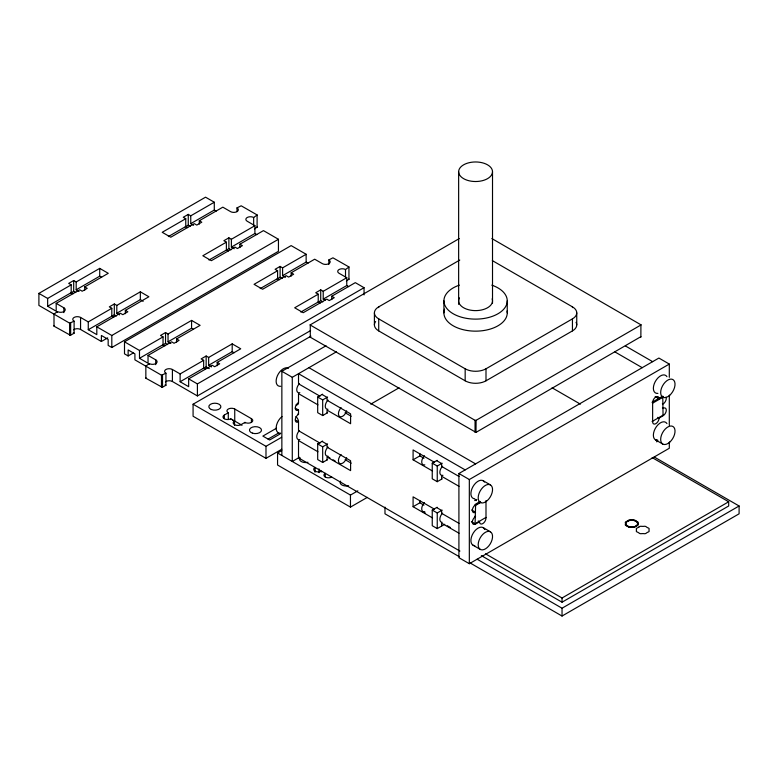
<?xml version="1.0" encoding="UTF-8"?>
<svg xmlns="http://www.w3.org/2000/svg" width="778" height="778" viewBox="0 0 778 778"><rect width="100%" height="100%" fill="white"/><g stroke="black" fill="none" stroke-linecap="round" stroke-linejoin="round"><path stroke-width="1.17" d="M652.635 421.248L652.12 421.501L663.05 415.189L662.768 396.449M663.05 415.189L662.535 415.481M47.653 306.26L71.187 292.674L71.187 284.855L47.653 298.441L47.653 306.26L56.191 311.19L56.191 303.371L63.893 307.825A4.571 2.635 0 0 1 63.893 311.55A4.571 2.635 0 0 1 57.436 311.55L54.003 314.137M54.003 325.564L54.003 326.167L70.438 335.269L74.105 333.198L74.105 321.168A4.571 2.635 0 0 1 74.105 317.443A4.571 2.635 0 0 1 80.562 317.443L88.264 321.898L111.808 308.302L111.808 316.121L113.705 317.22M254.523 229.033L257.139 226.972M346.366 281.072L349.03 279.039M491.842 238.554L641.082 324.893L476.097 420.324L476 432.393L640.916 336.641M257.1 227.546L257.1 214.923L241.18 205.8L236.998 207.882L236.998 211.645A4.571 2.635 0 0 1 230.541 211.616L222.829 207.162L199.294 220.757L199.294 224.103M139.495 358.298L163.04 344.703L163.04 336.884L139.495 350.479L139.495 358.298L148.034 363.229L148.034 355.41L155.746 359.854A4.571 2.635 0 0 1 155.746 363.589A4.571 2.635 0 0 1 149.288 363.589L145.846 366.175M145.846 377.593L145.846 378.196L162.291 387.308L165.947 385.236L165.947 373.207A4.571 2.635 0 0 1 165.947 369.482A4.571 2.635 0 0 1 172.405 369.482L180.117 373.926L203.651 360.34L203.651 368.159L180.117 381.745L180.117 373.926M348.943 279.584L348.943 266.951L332.955 257.819L328.841 259.92L328.841 264.432M459.312 238.554L310.082 324.932L475.057 420.324L476.097 420.324M310.286 336.621L310.286 337.214L476 432.393M640.868 337.214L640.916 324.621M74.105 321.168L69.67 323.181L38.9 305.423L38.9 293.394L205.548 197.184L214.29 202.231L214.29 210.05L190.756 223.636L190.756 215.827L214.29 202.231M84.724 290.252L84.724 286.897L108.268 273.311L99.72 268.381L76.186 281.967L73.686 280.527L68.688 283.406L71.187 284.855M190.756 215.827L188.257 214.378L183.258 217.266L185.757 218.706L185.757 226.524L168.359 236.57M185.757 218.706L162.213 232.301L170.761 237.232L194.296 223.636L196.795 225.085L201.794 222.197L199.294 220.757M76.186 281.967L76.186 289.786L99.72 276.19L101.626 277.289M70.691 293.082L73.686 291.351L75.767 292.547M185.252 226.933L188.257 225.202L190.338 226.408M56.191 303.371L79.726 289.786L82.225 291.225L87.224 288.337L84.724 286.897M254.912 225.688L231.377 239.274L231.377 247.093L254.912 233.497L254.912 225.688L247.2 221.234A4.571 2.635 0 0 1 247.2 217.509A4.571 2.635 0 0 1 253.657 217.509L257.139 214.952M125.346 313.699L125.346 310.354L148.88 296.758L140.341 291.828L116.807 305.414L114.308 303.974L109.309 306.863L111.808 308.302M231.377 239.274L228.878 237.835L223.869 240.713L226.379 242.162L226.379 249.981L228.275 251.07M226.379 242.162L202.834 255.748L211.373 260.679L234.917 247.093L237.416 248.532L242.415 245.644L239.916 244.204L239.916 247.55M88.264 321.898L88.264 329.716L114.308 314.798L116.389 316.004M116.807 305.414L116.807 313.233L140.341 299.647L143.191 301.29M208.981 260.017L228.878 248.659L230.959 249.855M88.264 329.716L96.812 334.647L96.812 326.828L120.347 313.233L122.846 314.682L127.845 311.793L125.346 310.354M239.916 244.204L263.45 230.619L278.446 239.274L278.446 251.304L111.808 347.513L108.161 345.403L108.161 339.393L101.393 335.483L101.393 341.493L107.675 337.866M96.812 326.828L111.808 335.483L278.446 239.274M133.388 352.92L128.146 355.945L124.499 353.844L124.499 341.814L291.147 245.605L306.143 254.27L306.143 262.079L282.599 275.675L282.599 267.856L306.143 254.27M176.577 342.281L176.577 338.936L200.111 325.34L191.573 320.41L168.038 333.995L165.539 332.556L160.54 335.444L163.04 336.884M282.599 267.856L280.099 266.416L275.101 269.295L277.6 270.744L277.6 278.563L260.202 288.599M277.6 270.744L254.066 284.33L262.604 289.26L286.139 275.675L288.638 277.114L293.646 274.226L291.147 272.786L291.147 276.132M168.038 333.995L168.038 341.814L191.573 328.228L193.469 329.327M162.534 345.111L165.539 343.38L167.62 344.586M277.104 278.971L280.099 277.24L282.181 278.436M148.034 355.41L171.578 341.814L174.078 343.263L179.076 340.375L176.577 338.936M291.147 272.786L314.682 259.2L322.384 263.645A4.571 2.635 0 0 0 328.841 263.645A4.571 2.635 0 0 0 328.841 259.92M128.146 355.945L128.146 349.935L134.915 353.844L134.915 359.854L161.523 375.22L165.947 373.207M346.764 277.717L323.22 291.303L323.22 299.122L346.764 285.536L346.764 277.717L339.052 273.263A4.571 2.635 0 0 1 339.052 269.538A4.571 2.635 0 0 1 345.51 269.538L348.991 266.98M217.198 365.728L217.198 362.383L240.733 348.797L232.194 343.866L208.65 357.452L206.151 356.013L201.152 358.891L203.651 360.34M323.22 291.303L320.721 289.863L315.722 292.752L318.221 294.191L318.221 302.01L300.823 312.056M318.221 294.191L294.687 307.787L303.226 312.717L326.76 299.122L329.259 300.571L334.258 297.682L331.759 296.233L331.759 299.588M208.65 357.452L208.65 365.271L232.194 351.675L234.09 352.774M203.155 368.568L206.151 366.837L209.282 368.636M317.725 302.418L320.721 300.687L322.802 301.893M180.117 381.745L188.655 386.676L188.655 378.857L212.2 365.271L214.699 366.71L219.697 363.822L217.198 362.383M331.759 296.233L355.303 282.647L364.046 287.695L364.046 294.911M188.655 378.857L197.408 383.914L364.046 287.695M165.422 381.872A4.571 2.635 0 0 1 172.405 381.502L197.408 395.934L310.597 330.582M281.772 449.227L265.988 458.339L193.08 416.249L193.08 404.22L310.957 336.164M576.06 322.316A14.733 8.5 0 0 1 572.443 330.903L485.997 380.812A14.733 8.5 0 0 1 465.166 380.812L378.721 330.903L378.721 318.873A14.733 8.5 0 0 1 378.721 306.853L459.759 260.056M281.86 455.47L281.86 371.291L326.06 345.763M224.327 415.044L228.285 412.758A4.571 2.635 0 0 1 228.285 409.034A4.571 2.635 0 0 1 234.742 409.034L251.411 418.652A4.571 2.635 0 0 1 251.411 422.386A4.571 2.635 0 0 1 244.953 422.386L240.995 424.671A4.571 2.635 0 0 1 234.538 424.671A4.571 2.635 0 0 1 234.538 420.937L230.784 418.778A4.571 2.635 0 0 1 224.327 418.778A4.571 2.635 0 0 1 224.327 415.044L224.327 418.652M281.86 371.291L292.275 377.301L336.475 351.782M327.596 412.71L322.685 415.549L317.687 412.661L317.687 397.023L322.598 394.193M317.687 397.023L322.685 399.911L327.596 397.072M276.482 428.231L262.867 436.088L269.635 439.998L280.109 433.949M268.099 439.084L278.573 433.035M193.08 404.22L265.988 446.309L281.617 437.294M367.304 497.385L350.46 507.11L277.561 465.02L277.561 452.99L281.724 450.588M370.785 404.132L399.065 387.804M327.596 459.613L322.685 462.453L317.687 459.565L317.687 443.927L322.598 441.097M299.559 457.279L292.275 461.49L292.275 377.301M317.687 443.927L322.685 446.815L327.596 443.975M378.721 318.873L465.166 368.791A14.733 8.5 0 0 0 485.997 368.791L572.443 318.873A14.733 8.5 0 0 0 572.443 306.853L492.299 260.581M277.561 452.99L350.46 495.08L357.831 490.83M434.581 462.346L413.089 449.937L413.089 459.798L419.857 455.898L423.952 458.261M442.157 478.859L437.246 481.689L432.247 478.801L432.247 463.173L437.158 460.333M432.247 463.173L437.246 466.051L442.157 463.221M669.304 442.244L669.304 448.254L469.329 563.71L458.913 557.7L458.913 473.51L658.888 358.055L669.304 364.075L669.304 377.301M434.581 509.25L413.089 496.841L413.089 506.702L419.857 502.802L423.952 505.165M458.913 473.51L469.329 479.53L669.304 364.075M444.753 524.265L437.246 528.593L432.247 525.704L432.247 510.076L437.158 507.237M432.247 510.076L437.246 512.955L442.157 510.125M474.872 500.614L476.826 499.486M480.269 501.47L475.057 504.484L475.582 505.379L475.105 523.75L485.997 517.409L485.569 517.759M662.535 396.245L652.12 402.255L652.635 403.16L663.05 397.15M479.656 501.402A4.571 2.635 -60 0 0 479.54 502.5L475.582 504.776A4.571 2.635 -60 0 0 472.353 510.378A4.571 2.635 -60 0 0 475.582 512.235L471.672 509.979M655.193 396.576L659.092 398.832L663.05 396.547A4.571 2.635 -60 0 1 663.342 396.391M475.582 505.379L480.785 502.374M471.624 521.737L472.275 521.367M471.41 521.62L475.582 524.022L479.54 521.737A4.571 2.635 -60 0 0 482.768 523.604A4.571 2.635 -60 0 0 485.997 518.012L485.997 500.575M659.092 398.832A4.571 2.635 -60 0 0 655.864 396.965A4.571 2.635 -60 0 0 652.635 402.557L652.635 421.802A4.571 2.635 -60 0 0 655.864 423.66A4.571 2.635 -60 0 0 659.092 418.068L663.05 415.783A4.571 2.635 -60 0 0 666.279 410.191A4.571 2.635 -60 0 0 663.05 408.333L662.399 407.954M485.53 553.819L562.037 598L728.685 501.781L728.685 505.992L562.037 602.201L481.339 555.609M477.177 559.226L562.037 608.221L739.1 505.992L739.1 513.811L562.037 616.04L469.844 562.805M625.386 345.938L652.635 361.663M614.97 351.948L642.22 367.683M662.399 403.626L663.05 403.996A4.571 2.635 -60 0 0 666.056 397.169M657.789 417.319L659.092 418.068M655.475 439.852L662.768 444.063M552.088 387.804L580.388 404.142M654.24 456.997L739.1 505.992M652.178 457.61L728.685 501.781M306.143 262.079L308.039 263.178M346.764 285.536L348.661 286.635M214.29 210.05L216.187 211.149M254.912 233.497L256.808 234.596M282.599 275.675L285.448 277.318M323.22 299.122L325.116 300.22M190.756 223.636L193.605 225.28M231.377 247.093L234.217 248.736M277.6 278.563L279.496 279.652M318.221 302.01L320.118 303.109M185.757 226.524L187.654 227.623M308.934 367.683L475.582 463.892M465.166 469.902L298.519 373.693L298.519 383.797L320.011 396.206M483.157 480.716L490.441 484.918A10.153 5.864 -60 0 1 487.223 500.653A10.153 5.864 -60 0 1 478.431 495.576A10.153 5.864 -60 0 1 490.441 484.918M322.053 394.495L327.061 397.383L327.061 400.271L350.596 413.857L350.596 423.728L327.061 410.132L327.061 413.021M436.623 460.644L441.622 463.532L441.622 466.421L459.02 476.457M345.082 412.729L351.228 416.269M317.969 404.881L298.519 393.658L298.519 402.557A4.571 2.635 -60 0 0 295.29 408.149A4.571 2.635 -60 0 0 298.519 410.016L298.519 414.343A4.571 2.635 -60 0 0 295.29 419.935A4.571 2.635 -60 0 0 298.519 421.802L298.519 430.701L320.011 443.11M413.089 459.798L432.529 471.03M459.02 486.328L441.622 476.282L441.622 479.16M474.979 499.865L476.282 500.614M478.888 502.121L479.54 502.5M295.261 408.139L298.519 410.016M297.867 413.964L298.519 414.343M474.93 516.193L475.582 516.563A4.571 2.635 -60 0 0 472.353 522.155A4.571 2.635 -60 0 0 475.582 524.022M168.038 341.814L170.878 343.458M208.65 365.271L211.499 366.915M478.237 520.988L479.54 521.737M76.186 289.786L79.035 291.429M116.807 313.233L119.656 314.876M483.157 527.62L490.441 531.821A10.153 5.864 -60 0 1 487.223 547.556A10.153 5.864 -60 0 1 478.431 542.48A10.153 5.864 -60 0 1 490.441 531.821M295.397 419.994L298.519 421.802A4.571 2.635 60 0 0 295.873 416.609M163.04 344.703L164.936 345.802M203.651 368.159L205.557 369.249M71.187 292.674L73.083 293.763M322.053 441.398L327.061 444.287L327.061 447.175L350.596 460.761L350.596 470.622L327.061 457.036L327.061 459.924M436.623 507.548L441.622 510.436L441.622 513.324L459.02 523.361M345.082 459.633L351.228 463.173M327.83 456.764L329.95 457.989M333.072 459.788L335.192 461.014M423.193 511.817L425.303 513.033M447.292 525.734L450.452 527.562M317.969 451.785L298.519 440.562L298.519 457.882L459.924 551.067M413.089 506.702L432.529 517.934M459.02 533.222L441.622 523.186L441.622 526.064M124.499 341.814L139.495 350.479M38.9 293.394L47.653 298.441M473.005 545.203L480.289 549.414M73.57 329.843A4.571 2.635 0 0 1 80.562 329.473L101.393 341.493M232.447 420.344A4.571 2.635 0 0 1 234.742 421.063L242.036 425.265M459.37 556.756L384.984 513.811L384.984 507.11M669.304 395.341L669.304 425.41M656.807 439.667L656.807 441.904M576.751 312.863L576.751 324.893M572.443 306.853L572.443 307.602M572.443 318.873L572.443 330.903M562.037 598L562.037 602.201M562.037 608.221L562.037 616.04M507.246 300.833L507.246 312.863M492.513 171.744A16.941 9.783 0 0 1 467.111 180.214A16.941 9.783 0 0 1 467.111 163.273A16.941 9.783 0 0 1 492.513 171.744L492.513 303.187M485.997 368.791L485.997 380.812M475.057 420.324L475.057 432.344M469.329 479.53L469.329 563.71M465.166 368.791L465.166 380.812M458.641 171.744L458.641 304.392M443.907 300.833L443.907 312.863M437.246 466.051L437.246 481.689M437.246 512.955L437.246 528.593M419.857 453.7L419.857 455.898M419.857 500.604L419.857 502.802M378.721 306.853L378.721 307.602M374.403 312.863L374.403 324.893M350.46 495.08L350.46 507.11M345.51 269.538L345.51 277.056M325.262 477.079L325.262 473.316A4.571 2.635 0 0 0 325.262 477.04A4.571 2.635 0 0 0 331.72 477.04M322.685 399.911L322.685 415.549M322.685 446.815L322.685 462.453M321.509 471.906L321.509 471.147A4.571 2.635 0 0 1 315.051 471.147A4.571 2.635 0 0 1 315.051 467.422L315.051 472.236M320.721 289.863L320.721 300.687M319.009 468.901L319.009 472.654M310.286 324.591L310.286 337.214M280.099 266.416L280.099 277.24M265.988 446.309L265.988 458.339M253.657 217.509L253.657 225.027M251.411 418.652L251.411 422.26M244.953 422.386L244.953 423.135M234.742 409.034L234.742 421.063M234.538 420.937L234.538 425.449M232.194 343.866L232.194 351.675M230.784 418.778L230.784 419.527M228.878 237.835L228.878 248.659M228.285 412.758L228.285 419.527M206.151 356.013L206.151 366.837M197.408 383.914L197.408 395.934M191.573 320.41L191.573 328.228M188.257 214.378L188.257 225.202M172.405 369.482L172.405 381.502M165.539 332.556L165.539 343.38M162.514 375.191L162.514 387.22M161.474 375.191L161.474 387.22M155.746 359.854L155.746 364.668M149.288 363.589L149.288 364.337M145.846 365.572L145.846 378.196M140.341 291.828L140.341 299.647M114.308 303.974L114.308 314.798M111.808 335.483L111.808 347.513M99.72 268.381L99.72 276.19M80.562 317.443L80.562 329.473M73.686 280.527L73.686 291.351M70.662 323.162L70.662 335.182M69.621 323.162L69.621 335.182M63.893 307.825L63.893 312.63M57.436 311.55L57.436 312.299M54.003 313.534L54.003 326.167M348.593 485.715A6.039 3.491 0 0 1 341.921 484.986A6.039 3.491 0 0 1 340.647 481.135M307.971 462.268A6.039 3.491 0 0 1 301.3 461.529A6.039 3.491 0 0 1 300.036 457.678M236.998 207.882A4.571 2.635 0 0 1 236.998 211.616M74.105 333.198A4.571 2.635 0 0 1 73.336 332.614M165.947 385.236A4.571 2.635 0 0 1 165.189 384.643M346.648 410.862A6.039 3.491 -60 0 1 339.665 416.57A6.039 3.491 -60 0 1 341.104 407.662M280.673 386.296A10.153 5.864 -60 0 1 277.308 375.978A10.153 5.864 -60 0 1 288.395 368.266M327.985 409.247A6.039 3.491 -60 0 1 325.282 406.223A6.039 3.491 -60 0 1 327.985 400.087M442.945 475.319A6.039 3.491 -60 0 1 439.862 472.606A6.039 3.491 -60 0 1 442.556 466.226M424.827 464.865A6.039 3.491 -60 0 1 421.734 462.142A6.039 3.491 -60 0 1 424.428 455.762M474.784 498.776A10.153 5.864 -60 0 1 473.005 486.571A10.153 5.864 -60 0 1 484.461 482.02M657.906 393.396A10.153 5.864 -60 0 1 655.222 381.667A10.153 5.864 -60 0 1 666.931 376.669M346.648 457.765A6.039 3.491 -60 0 1 339.665 463.474A6.039 3.491 -60 0 1 341.104 454.566M280.673 433.2A10.153 5.864 -60 0 1 276.171 427.287A10.153 5.864 -60 0 1 282.006 416.561M327.985 456.151A6.039 3.491 -60 0 1 325.282 453.127A6.039 3.491 -60 0 1 327.985 446.99M442.167 522.32A6.039 3.491 -60 0 1 439.862 519.023A6.039 3.491 -60 0 1 442.556 513.13M424.827 511.768A6.039 3.491 -60 0 1 421.734 509.045A6.039 3.491 -60 0 1 424.428 502.666M474.784 545.679A10.153 5.864 -60 0 1 473.257 533.047A10.153 5.864 -60 0 1 484.752 529.507M657.906 440.299A10.153 5.864 -60 0 1 655.222 428.571A10.153 5.864 -60 0 1 666.931 423.572M298.519 402.557A4.571 2.635 60 0 1 296.175 404.793M299.841 392.705A6.039 3.491 -60 0 1 296.758 389.992A6.039 3.491 -60 0 1 299.442 383.603M299.841 439.609A6.039 3.491 -60 0 1 296.758 436.896A6.039 3.491 -60 0 1 299.442 430.506M378.721 330.903A14.733 8.5 0 0 1 375.618 321.509M507.081 310.976A31.665 18.283 0 0 1 473.948 331.127A31.665 18.283 0 0 1 444.578 309.119M491.822 285.147A31.665 18.283 0 0 1 499.739 312.659A31.665 18.283 0 0 1 451.425 312.659A31.665 18.283 0 0 1 459.331 285.147M492.153 298.83A16.941 9.783 0 0 1 474.716 310.607A16.941 9.783 0 0 1 459.438 297.867M627.924 520.725L626.679 521.445A2.208 1.274 0 0 0 625.463 523.137L625.463 524.158A2.208 1.274 0 0 0 626.679 525.85L627.924 526.57A2.208 1.274 0 0 0 630.851 527.27L632.621 527.27A2.208 1.274 0 0 0 635.548 526.57L636.803 525.85A2.208 1.274 0 0 0 638.009 524.158L638.009 523.137A2.208 1.274 0 0 0 636.803 521.445L635.548 520.725A2.208 1.274 0 0 0 632.621 520.025L630.851 520.025A2.208 1.274 0 0 0 627.924 520.725M638.913 527.066L637.668 527.795A2.208 1.274 0 0 0 636.453 529.478L636.453 530.499A2.208 1.274 0 0 0 637.668 532.191L638.913 532.911A2.208 1.274 0 0 0 641.84 533.611L643.61 533.611A2.208 1.274 0 0 0 646.537 532.911L647.782 532.191A2.208 1.274 0 0 0 648.998 530.499L648.998 529.478A2.208 1.274 0 0 0 647.782 527.795L646.537 527.066A2.208 1.274 0 0 0 643.61 526.366L641.84 526.366A2.208 1.274 0 0 0 638.913 527.066M211.305 409.51A6.039 3.491 0 0 0 220.855 407.05A6.039 3.491 0 0 0 212.384 403.5A6.039 3.491 0 0 0 211.305 409.51M252.451 433.161A6.039 3.491 0 0 0 261.505 430.137A6.039 3.491 0 0 0 252.451 427.122A6.039 3.491 0 0 0 252.451 433.161M628.439 526.463A5.893 3.404 0 0 0 637.62 523.895A5.893 3.404 0 0 0 629.169 520.589A5.893 3.404 0 0 0 628.439 526.463M628.643 526.745A6.185 3.569 0 0 0 637.921 523.652A6.185 3.569 0 0 0 628.643 520.56A6.185 3.569 0 0 0 628.643 526.745M669.702 395.302A10.153 5.864 -60 0 0 672.921 379.567A10.153 5.864 -60 0 0 660.911 390.225A10.153 5.864 -60 0 0 669.702 395.302M669.702 442.205A10.153 5.864 -60 0 0 672.921 426.47A10.153 5.864 -60 0 0 660.911 437.129A10.153 5.864 -60 0 0 669.702 442.205"/></g></svg>
